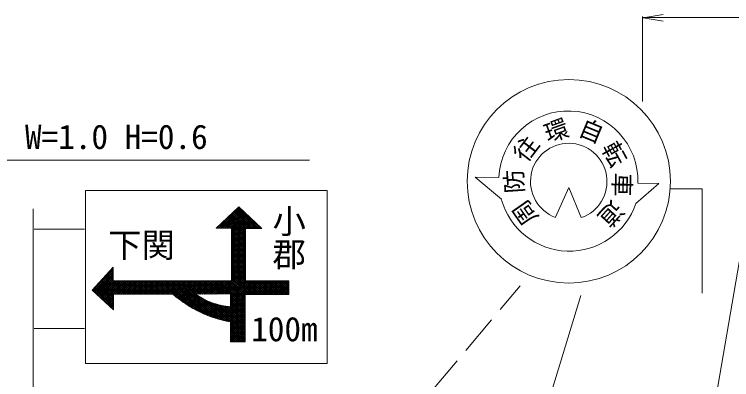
# Model space of a CAD drawing. Units: millimetres, scale not verified. Extents: x 40000 to 680000, y 20000 to 380000.
# Drawn here: x 289861 to 343700, y 315906 to 343303 of the extents above; entities that cross this region are included whole.
import ezdxf
from ezdxf.enums import TextEntityAlignment as Align

# ---------------------------------------------------------------- set-up
doc = ezdxf.new("R2010")
doc.units = ezdxf.units.MM
doc.header["$LTSCALE"] = 1000
for name, color, linetype, lineweight in [('M-BGD', 7, 'Continuous', 13), ('M-STR-HTXT', 7, 'Continuous', 13), ('M-STR-STRC', 7, 'Continuous', 13)]:
    doc.layers.add(name, color=color, linetype=linetype, lineweight=lineweight)
doc.styles.add('@ＭＳ ゴシック', font='')
doc.styles.add('ＭＳ ゴシック', font='')
doc.styles.get('@ＭＳ ゴシック').set_extended_font_data('@MS Gothic')
doc.styles.get('ＭＳ ゴシック').set_extended_font_data('MS Gothic')

msp = doc.modelspace()

# ---------------------------------------------------------------- linework, layer by layer
at = {"layer": 'M-BGD'}
for p, q in [((326320, 321156), (327817, 322938)), ((323747, 318093), (325677, 320390)), ((321175, 315030), (323104, 317327))]:
    msp.add_line(p, q, dxfattribs=at)
at = {"layer": 'M-STR-HTXT'}
for p, q in [((337021, 336773), (337021, 343145)), ((381985, 343056), (337063, 343056)), ((337067, 343053), (338567, 343303)), ((337067, 343053), (338567, 342803)), ((265818, 332365), (312017, 332365)), ((337543, 285348), (345444, 331657))]:
    msp.add_line(p, q, dxfattribs=at)
at = {"layer": 'M-STR-STRC'}
for p, q in [((324455, 331080), (326414, 329446)), ((326224, 331058), (324455, 331080)), ((338226, 330610), (336519, 329122)), ((336658, 330647), (338226, 330610)), ((295190, 330095), (313339, 330095)), ((295190, 317110), (295190, 330095)), ((313339, 330095), (313339, 317110)), ((330476, 328087), (331474, 330311)), ((331474, 330311), (332407, 328065)), ((339118, 330220), (341495, 330220)), ((341484, 330220), (341484, 322392)), ((291282, 328719), (291282, 309382)), ((306721, 328872), (305017, 327276)), ((305209, 327276), (306764, 328831)), ((305351, 327276), (306836, 328762)), ((305492, 327276), (306908, 328693)), ((305633, 327276), (306981, 328624)), ((305775, 327276), (307053, 328554)), ((305916, 327276), (307125, 328485)), ((307461, 327244), (306263, 328442)), ((307603, 327244), (306336, 328511)), ((307744, 327244), (306409, 328579)), ((307885, 327244), (306482, 328647)), ((308027, 327244), (306555, 328716)), ((308168, 327244), (306628, 328784)), ((308310, 327244), (306701, 328853)), ((308425, 327244), (306721, 328872)), ((305068, 327276), (305806, 328015)), ((307209, 326364), (305678, 327895)), ((307209, 326506), (305751, 327964)), ((307209, 326647), (305825, 328032)), ((307209, 326789), (305898, 328100)), ((307209, 326930), (305971, 328169)), ((307209, 327071), (306044, 328237)), ((306058, 327276), (307198, 328416)), ((307209, 327213), (306117, 328306)), ((306158, 327235), (307270, 328347)), ((306158, 327094), (307342, 328278)), ((306158, 326952), (307415, 328209)), ((306158, 326811), (307487, 328140)), ((306158, 326669), (307559, 328071)), ((306158, 326528), (307632, 328002)), ((306158, 326386), (307704, 327933)), ((307320, 327244), (306190, 328374)), ((305166, 327276), (305094, 327348)), ((305307, 327276), (305167, 327417)), ((305449, 327276), (305240, 327485)), ((305590, 327276), (305313, 327553)), ((305732, 327276), (305386, 327622)), ((305873, 327276), (305459, 327690)), ((306014, 327276), (305532, 327758)), ((306156, 327276), (305605, 327827)), ((306158, 326245), (307776, 327864)), ((307298, 327244), (307849, 327794)), ((307439, 327244), (307921, 327725)), ((307581, 327244), (307993, 327656)), ((307722, 327244), (308065, 327587)), ((307864, 327244), (308138, 327518)), ((308005, 327244), (308210, 327449)), ((308146, 327244), (308282, 327380)), ((291345, 327184), (295130, 327184)), ((305017, 327276), (306158, 327276)), ((305025, 327276), (305021, 327280)), ((306158, 327276), (306158, 323327)), ((307209, 326223), (306158, 327275)), ((306158, 326104), (307209, 327155)), ((307209, 326082), (306158, 327133)), ((306158, 325962), (307209, 327014)), ((307209, 325940), (306158, 326992)), ((306158, 325821), (307209, 326872)), ((307209, 325799), (306158, 326850)), ((307209, 323316), (307209, 327244)), ((307209, 327244), (308425, 327244)), ((308288, 327244), (308355, 327311)), ((306158, 325679), (307209, 326731)), ((307209, 325657), (306158, 326709)), ((306158, 325538), (307209, 326590)), ((307209, 325516), (306158, 326567)), ((306158, 325396), (307209, 326448)), ((307209, 325374), (306158, 326426)), ((306158, 325255), (307209, 326307)), ((307209, 325233), (306158, 326285)), ((306158, 325114), (307209, 326165)), ((307209, 325092), (306158, 326143)), ((306158, 324972), (307209, 326024)), ((307209, 324950), (306158, 326002)), ((306158, 324831), (307209, 325882)), ((307209, 324809), (306158, 325860)), ((306158, 324689), (307209, 325741)), ((307209, 324667), (306158, 325719)), ((306158, 324548), (307209, 325600)), ((307209, 324526), (306158, 325578)), ((306158, 324407), (307209, 325458)), ((307209, 324384), (306158, 325436)), ((306158, 324265), (307209, 325317)), ((307209, 324243), (306158, 325295)), ((306158, 324124), (307209, 325175)), ((307209, 324102), (306158, 325153)), ((306158, 323982), (307209, 325034)), ((307209, 323960), (306158, 325012)), ((306158, 323841), (307209, 324893)), ((307209, 323819), (306158, 324870)), ((306158, 323699), (307209, 324751)), ((307209, 323677), (306158, 324729)), ((297286, 324347), (295691, 322621)), ((295719, 322595), (297286, 324162)), ((296748, 323765), (297286, 324303)), ((297286, 323984), (297112, 324158)), ((297286, 324125), (297180, 324232)), ((297286, 324267), (297247, 324305)), ((297286, 323327), (297286, 324347)), ((305212, 322330), (307209, 324327)), ((305354, 322330), (307209, 324185)), ((306158, 323558), (307209, 324610)), ((307209, 323536), (306158, 324588)), ((306158, 323417), (307209, 324468)), ((307209, 323395), (306158, 324446)), ((308181, 322281), (306158, 324305)), ((308040, 322281), (306158, 324163)), ((295793, 322527), (297286, 324020)), ((295867, 322460), (297286, 323879)), ((295941, 322392), (297286, 323737)), ((296014, 322324), (297286, 323596)), ((297951, 322329), (296636, 323644)), ((298092, 322329), (296704, 323717)), ((298234, 322329), (296772, 323791)), ((297286, 323418), (296840, 323864)), ((297286, 323560), (296908, 323938)), ((297286, 323701), (296976, 324011)), ((297286, 323843), (297044, 324085)), ((305496, 322331), (307209, 324044)), ((305638, 322331), (307209, 323903)), ((305780, 322332), (307209, 323761)), ((305922, 322332), (307209, 323620)), ((307898, 322281), (306158, 324022)), ((307757, 322281), (306158, 323880)), ((307615, 322281), (306158, 323739)), ((307474, 322281), (306158, 323598)), ((296088, 322256), (297286, 323454)), ((297302, 321846), (296093, 323056)), ((297302, 321988), (296161, 323129)), ((296162, 322189), (297299, 323327)), ((297302, 322129), (296229, 323203)), ((296235, 322121), (297441, 323327)), ((297302, 322271), (296296, 323276)), ((296309, 322053), (297582, 323327)), ((297385, 322329), (296364, 323350)), ((296383, 321985), (297724, 323327)), ((297527, 322329), (296432, 323423)), ((296456, 321918), (297865, 323327)), ((297668, 322329), (296500, 323497)), ((296530, 321850), (298007, 323327)), ((297809, 322329), (296568, 323570)), ((296604, 321782), (298148, 323327)), ((296677, 321714), (298289, 323327)), ((306158, 323327), (297286, 323327)), ((298375, 322329), (297378, 323327)), ((297434, 322329), (298431, 323327)), ((298517, 322329), (297519, 323327)), ((297575, 322329), (298572, 323327)), ((298658, 322329), (297661, 323327)), ((297716, 322329), (298714, 323327)), ((298799, 322329), (297802, 323327)), ((297858, 322329), (298855, 323327)), ((298941, 322329), (297944, 323327)), ((297999, 322329), (298997, 323327)), ((299082, 322329), (298085, 323327)), ((298141, 322329), (299138, 323327)), ((299224, 322329), (298226, 323327)), ((298282, 322329), (299279, 323327)), ((299365, 322329), (298368, 323327)), ((298424, 322329), (299421, 323327)), ((299506, 322329), (298509, 323327)), ((298565, 322329), (299562, 323327)), ((299648, 322329), (298651, 323327)), ((298706, 322329), (299704, 323327)), ((299789, 322329), (298792, 323327)), ((298848, 322329), (299845, 323327)), ((299931, 322329), (298933, 323327)), ((298989, 322329), (299986, 323327)), ((300072, 322329), (299075, 323327)), ((299131, 322329), (300128, 323327)), ((300214, 322329), (299216, 323327)), ((299272, 322329), (300269, 323327)), ((300355, 322329), (299358, 323327)), ((299414, 322329), (300411, 323327)), ((300496, 322329), (299499, 323327)), ((299555, 322329), (300552, 323327)), ((300638, 322329), (299641, 323327)), ((299696, 322329), (300694, 323327)), ((300779, 322329), (299782, 323327)), ((299838, 322329), (300835, 323327)), ((300921, 322329), (299923, 323327)), ((299979, 322329), (300976, 323327)), ((301062, 322329), (300065, 323327)), ((300121, 322329), (301118, 323327)), ((301204, 322329), (300206, 323327)), ((300262, 322329), (301259, 323327)), ((301345, 322329), (300348, 323327)), ((300403, 322329), (301401, 323327)), ((301486, 322329), (300489, 323327)), ((300545, 322329), (301542, 323327)), ((301628, 322329), (300631, 323327)), ((300686, 322329), (301684, 323327)), ((301842, 322257), (300772, 323327)), ((300828, 322329), (301825, 323327)), ((302518, 321722), (300913, 323327)), ((300969, 322329), (301966, 323327)), ((302944, 321437), (301055, 323327)), ((301111, 322329), (302108, 323327)), ((303293, 321230), (301196, 323327)), ((301252, 322329), (302249, 323327)), ((303597, 321067), (301338, 323327)), ((301393, 322329), (302391, 323327)), ((303873, 320932), (301479, 323327)), ((301535, 322329), (302532, 323327)), ((304129, 320818), (301620, 323327)), ((301676, 322329), (302673, 323327)), ((304368, 320720), (301762, 323327)), ((301790, 322302), (302815, 323327)), ((301866, 322236), (302956, 323327)), ((304595, 320635), (301903, 323327)), ((301942, 322171), (303098, 323327)), ((302019, 322106), (303239, 323327)), ((304810, 320561), (302045, 323327)), ((302096, 322042), (303381, 323327)), ((302175, 321979), (303522, 323327)), ((305018, 320495), (302186, 323327)), ((302254, 321917), (303663, 323327)), ((305216, 320438), (302328, 323327)), ((302335, 321856), (303805, 323327)), ((302416, 321796), (303946, 323327)), ((305408, 320387), (302469, 323327)), ((302497, 321736), (304088, 323327)), ((302580, 321678), (304229, 323327)), ((303612, 322324), (302610, 323327)), ((302664, 321620), (304371, 323327)), ((303753, 322325), (302752, 323327)), ((303894, 322325), (302893, 323327)), ((304035, 322326), (303035, 323327)), ((304176, 322326), (303176, 323327)), ((304317, 322327), (303318, 323327)), ((304458, 322327), (303459, 323327)), ((303510, 322324), (304512, 323327)), ((304599, 322328), (303600, 323327)), ((303651, 322325), (304653, 323327)), ((304740, 322328), (303742, 323327)), ((303793, 322325), (304795, 323327)), ((304881, 322329), (303883, 323327)), ((303935, 322326), (304936, 323327)), ((305022, 322329), (304025, 323327)), ((304077, 322326), (305078, 323327)), ((305163, 322330), (304166, 323327)), ((304219, 322327), (305219, 323327)), ((305304, 322330), (304307, 323327)), ((304361, 322327), (305360, 323327)), ((305445, 322331), (304449, 323327)), ((304503, 322328), (305502, 323327)), ((305586, 322331), (304590, 323327)), ((304645, 322328), (305643, 323327)), ((305726, 322332), (304732, 323327)), ((304787, 322329), (305785, 323327)), ((305867, 322332), (304873, 323327)), ((304929, 322329), (305926, 323327)), ((306008, 322333), (305015, 323327)), ((305071, 322329), (306068, 323327)), ((307192, 321291), (305156, 323327)), ((305171, 320450), (308037, 323316)), ((305282, 320420), (308178, 323316)), ((307192, 321432), (305297, 323327)), ((307192, 321574), (305439, 323327)), ((307192, 321715), (305580, 323327)), ((307192, 321857), (305722, 323327)), ((307192, 321998), (305863, 323327)), ((307192, 322140), (306005, 323327)), ((306064, 322333), (307209, 323478)), ((306092, 322220), (307209, 323337)), ((306092, 322078), (307330, 323316)), ((306092, 321937), (307471, 323316)), ((306092, 321795), (307612, 323316)), ((306092, 321654), (307754, 323316)), ((306092, 321512), (307895, 323316)), ((307192, 322281), (306146, 323327)), ((307333, 322281), (306158, 323456)), ((310458, 323316), (307209, 323316)), ((307285, 322281), (308320, 323316)), ((308323, 322281), (307288, 323316)), ((307426, 322281), (308461, 323316)), ((308464, 322281), (307430, 323316)), ((307568, 322281), (308602, 323316)), ((308605, 322281), (307571, 323316)), ((307709, 322281), (308744, 323316)), ((308747, 322281), (307712, 323316)), ((307851, 322281), (308885, 323316)), ((308888, 322281), (307854, 323316)), ((307992, 322281), (309027, 323316)), ((309030, 322281), (307995, 323316)), ((308134, 322281), (309168, 323316)), ((309171, 322281), (308137, 323316)), ((308275, 322281), (309309, 323316)), ((309313, 322281), (308278, 323316)), ((308416, 322281), (309451, 323316)), ((309454, 322281), (308419, 323316)), ((308558, 322281), (309592, 323316)), ((309595, 322281), (308561, 323316)), ((308699, 322281), (309734, 323316)), ((309737, 322281), (308702, 323316)), ((308841, 322281), (309875, 323316)), ((309878, 322281), (308844, 323316)), ((308982, 322281), (310017, 323316)), ((310020, 322281), (308985, 323316)), ((309124, 322281), (310158, 323316)), ((310161, 322281), (309127, 323316)), ((309265, 322281), (310299, 323316)), ((310302, 322281), (309268, 323316)), ((309406, 322281), (310441, 323316)), ((310444, 322281), (309409, 323316)), ((309548, 322281), (310458, 323191)), ((310458, 322409), (309551, 323316)), ((309689, 322281), (310458, 323050)), ((310458, 322550), (309692, 323316)), ((310458, 322692), (309834, 323316)), ((310458, 322833), (309975, 323316)), ((310458, 322975), (310117, 323316)), ((310458, 323116), (310258, 323316)), ((310458, 323257), (310399, 323316)), ((310458, 322281), (310458, 323316)), ((295691, 322621), (297302, 321140)), ((297293, 321149), (295753, 322689)), ((297302, 321281), (295821, 322762)), ((297302, 321422), (295889, 322836)), ((297302, 321564), (295957, 322909)), ((297302, 321705), (296025, 322982)), ((309831, 322281), (310458, 322908)), ((309972, 322281), (310458, 322767)), ((310114, 322281), (310458, 322625)), ((296751, 321647), (297302, 322198)), ((296825, 321579), (297302, 322057)), ((297302, 321140), (297302, 322329)), ((297302, 322329), (301760, 322329)), ((302748, 321563), (303496, 322311)), ((302834, 321507), (303579, 322252)), ((302920, 321452), (303663, 322195)), ((303007, 321398), (303749, 322139)), ((303096, 321344), (303836, 322085)), ((303185, 321292), (303925, 322032)), ((303274, 321240), (304015, 321981)), ((303478, 322324), (306092, 322333)), ((305594, 320343), (303875, 322062)), ((305395, 320391), (307192, 322188)), ((305508, 320363), (307192, 322046)), ((306092, 322333), (306092, 321377)), ((307192, 321150), (306092, 322249)), ((307192, 321008), (306092, 322108)), ((307192, 320867), (306092, 321966)), ((307192, 318733), (307192, 322281)), ((307192, 322281), (310458, 322281)), ((310255, 322281), (310458, 322484)), ((310396, 322281), (310458, 322343)), ((319961, 281690), (332382, 322225)), ((296898, 321511), (297302, 321915)), ((296972, 321444), (297302, 321774)), ((297046, 321376), (297302, 321632)), ((297120, 321308), (297302, 321491)), ((303365, 321190), (304107, 321932)), ((303457, 321140), (304201, 321884)), ((303550, 321091), (304296, 321838)), ((303643, 321044), (304393, 321794)), ((303738, 320997), (304492, 321751)), ((303833, 320951), (304593, 321710)), ((303930, 320906), (304695, 321671)), ((304028, 320862), (304799, 321634)), ((304126, 320819), (304906, 321599)), ((305775, 320303), (304187, 321891)), ((304226, 320778), (305014, 321566)), ((304326, 320737), (305125, 321535)), ((304428, 320697), (305237, 321506)), ((305950, 320269), (304451, 321768)), ((304531, 320658), (305352, 321480)), ((304635, 320621), (305470, 321456)), ((307192, 319170), (304687, 321675)), ((304740, 320584), (305590, 321434)), ((307192, 319311), (304902, 321600)), ((307192, 319453), (305103, 321541)), ((307192, 319594), (305292, 321494)), ((307192, 319735), (305471, 321456)), ((305623, 320336), (307192, 321905)), ((307192, 319877), (305642, 321426)), ((305739, 320311), (307192, 321763)), ((305857, 320287), (307192, 321622)), ((305976, 320265), (307192, 321481)), ((307192, 320725), (306092, 321825)), ((307192, 320584), (306092, 321683)), ((307192, 320442), (306092, 321542)), ((297193, 321240), (297302, 321349)), ((297267, 321173), (297302, 321208)), ((304846, 320549), (305712, 321416)), ((304953, 320515), (305838, 321399)), ((305062, 320482), (305966, 321386)), ((307192, 320018), (305807, 321403)), ((307192, 320160), (305965, 321387)), ((306083, 320230), (307192, 321339)), ((306083, 320089), (307192, 321198)), ((306083, 319947), (307192, 321056)), ((306083, 319806), (307192, 320915)), ((307192, 320301), (306092, 321401)), ((306083, 319664), (307192, 320774)), ((306083, 319523), (307192, 320632)), ((306083, 319382), (307192, 320491)), ((306083, 319240), (307192, 320349)), ((306083, 318733), (306083, 320246)), ((306083, 319099), (307192, 320208)), ((307192, 319028), (306083, 320137)), ((306083, 318957), (307192, 320066)), ((307192, 318887), (306083, 319996)), ((306083, 318816), (307192, 319925)), ((307192, 318745), (306083, 319854)), ((291341, 319730), (295131, 319730)), ((307063, 318733), (306083, 319713)), ((306921, 318733), (306083, 319572)), ((306780, 318733), (306083, 319430)), ((306638, 318733), (306083, 319289)), ((306141, 318733), (307192, 319784)), ((306282, 318733), (307192, 319642)), ((306424, 318733), (307192, 319501)), ((306565, 318733), (307192, 319359)), ((306497, 318733), (306083, 319147)), ((306355, 318733), (306083, 319006)), ((306214, 318733), (306083, 318864)), ((306083, 318733), (307192, 318733)), ((306707, 318733), (307192, 319218)), ((306848, 318733), (307192, 319076)), ((306989, 318733), (307192, 318935)), ((307131, 318733), (307192, 318794)), ((313339, 317110), (295190, 317110))]:
    msp.add_line(p, q, dxfattribs=at)
msp.add_circle((331481, 330781), 7630, dxfattribs=at)
for centre, radius, start, end in [((331439, 330835), 5222, 357.934, 177.5455), ((331472, 330766), 2869, 289.1103, 249.6855), ((331516, 330833), 5288, 195.2113, 341.1144), ((307502, 328719), 8591, 228.0526, 260.4882), ((306405, 326319), 4952, 233.774, 266.4378)]:
    msp.add_arc(centre, radius, start, end, dxfattribs=at)

# ---------------------------------------------------------------- texts
at = {"layer": 'M-STR-HTXT', "style": 'ＭＳ ゴシック'}
msp.add_text('ボックス L=15.0 W=1.0 H=0.6', height=1833, dxfattribs=at).set_placement((270683, 332655), align=Align.BOTTOM_LEFT)
at = {"layer": 'M-STR-STRC', "style": 'ＭＳ ゴシック'}
for s, rotation, p in [('環', 19.654, (330534, 334587)), ('自', 337.515, (333176, 334556)), ('往', 52.674, (328272, 333225)), ('転', 298.489, (334904, 332831)), ('防', 93.752, (327376, 330777)), ('車', 268.636, (335474, 330527)), ('周', 124.992, (328186, 328414)), ('道', 227.843, (334657, 328315))]:
    msp.add_text(s, height=1320, rotation=rotation, dxfattribs=at).set_placement(p, align=Align.MIDDLE_CENTER)
at = {"layer": 'M-STR-STRC', "style": '@ＭＳ ゴシック'}
msp.add_text('小郡', height=1833, rotation=270, dxfattribs=at).set_placement((308993, 329074), align=Align.BOTTOM_LEFT)
at = {"layer": 'M-STR-STRC', "style": 'ＭＳ ゴシック'}
for s, p in [('下関', (296908, 324533)), ('100m', (307638, 318234))]:
    msp.add_text(s, height=1833, dxfattribs=at).set_placement(p, align=Align.BOTTOM_LEFT)

doc.saveas('drawing.dxf')
